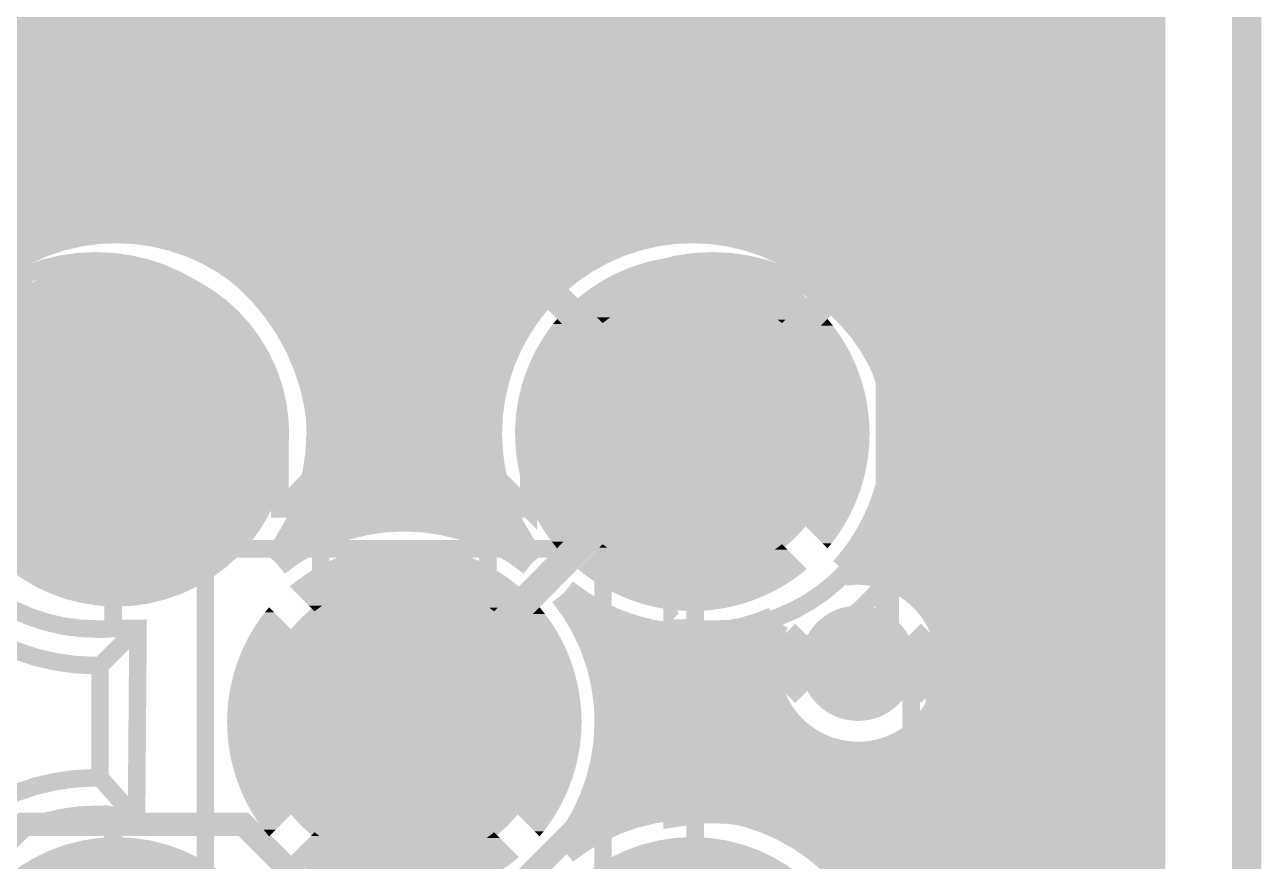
# Model space of a CAD drawing. Extents: x -10 to 131, y -93 to 209.
# Drawn here: x 119.9 to 130.63, y -19.62 to -12.37 of the extents above; entities that cross this region are included whole.
import ezdxf

# ---------------------------------------------------------------- set-up
doc = ezdxf.new("R2010")
doc.units = 0
doc.header["$MEASUREMENT"] = 0
doc.layers.get('0').update_dxf_attribs({"linetype": 'CONTINUOUS'})
for name, color, linetype in [('22-303-0_ASB', 7, 'CONTINUOUS'), ('22-303-0_AST', 7, 'CONTINUOUS'), ('22-303-0_BOT', 2, 'CONTINUOUS'), ('22-303-0_DRD', 6, 'CONTINUOUS'), ('22-303-0_DRL', 1, 'CONTINUOUS'), ('22-303-0_GND', 3, 'CONTINUOUS'), ('22-303-0_IN1', 10, 'CONTINUOUS'), ('22-303-0_SMB', 14, 'CONTINUOUS'), ('22-303-0_SMT', 9, 'CONTINUOUS'), ('22-303-0_SST', 8, 'CONTINUOUS'), ('22-303-0_TOP', 15, 'CONTINUOUS'), ('THRUHOLE_TAP', 2, 'CONTINUOUS')]:
    doc.layers.add(name, color=color, linetype=linetype)

# ---------------------------------------------------------------- blocks, each defined once
blk = doc.blocks.new('ROUND_22')
at = {"const_width": 1.27}
blk.add_lwpolyline([(-0.635, 0, 1), (0.635, 0, 1)], format="xyb", close=True, dxfattribs=at)
blk = doc.blocks.new('ROUND_70')
at = {"const_width": 0.29972}
blk.add_lwpolyline([(-0.14986, 0, 1), (0.14986, 0, 1)], format="xyb", close=True, dxfattribs=at)
blk = doc.blocks.new('ROUND_112')
at = {"const_width": 0.59944}
blk.add_lwpolyline([(-0.29972, 0, 1), (0.29972, 0, 1)], format="xyb", close=True, dxfattribs=at)
blk = doc.blocks.new('ROUND_117')
at = {"const_width": 0.10033}
blk.add_lwpolyline([(-0.050164, 0, 1), (0.050164, 0, 1)], format="xyb", close=True, dxfattribs=at)
blk = doc.blocks.new('CUSTOM_81')
for points in [[(-0.34989, 1.497402), (-0.314586, 1.505452), (0.350904, 1.497402), (0.31351, 1.505452)], [(-0.314586, 1.505452), (-0.295046, 1.509166), (0.31351, 1.505452), (0.296256, 1.509166)], [(-0.295046, 1.509166), (-0.259668, 1.51589), (0.296256, 1.509166), (0.258376, 1.51589)], [(-0.259668, 1.51589), (-0.239712, 1.518936), (0.258376, 1.51589), (0.241214, 1.518936)], [(-0.239712, 1.518936), (-0.204408, 1.524324), (0.241214, 1.518936), (0.202788, 1.524324)], [(-0.204408, 1.524324), (-0.18388, 1.526698), (0.202788, 1.524324), (0.185856, 1.526698)], [(-0.18388, 1.526698), (-0.148876, 1.530746), (0.185856, 1.526698), (0.146684, 1.530746)], [(-0.148876, 1.530746), (-0.127372, 1.532444), (0.146684, 1.530746), (0.13025, 1.532444)], [(-0.127372, 1.532444), (-0.09315, 1.535146), (0.13025, 1.532444), (0.089738, 1.535146)], [(-0.09315, 1.535146), (-0.069162, 1.536164), (0.089738, 1.535146), (0.074474, 1.536164)], [(-0.069162, 1.536164), (-0.0373, 1.537516), (0.074474, 1.536164), (0.029828, 1.537516)], [(-0.0373, 1.537516), (0.018598, 1.537856), (0.029828, 1.537516), (0.018598, 1.537856)], [(-0.666058, 1.386006), (-0.632868, 1.401722), (0.666584, 1.386006), (0.63233, 1.401722)], [(-0.632868, 1.401722), (-0.6152, 1.409316), (0.63233, 1.401722), (0.615776, 1.409316)], [(-0.6152, 1.409316), (-0.58151, 1.423796), (0.615776, 1.409316), (0.580922, 1.423796)], [(-0.58151, 1.423796), (-0.563528, 1.430762), (0.580922, 1.423796), (0.564152, 1.430762)], [(-0.563528, 1.430762), (-0.529384, 1.443988), (0.564152, 1.430762), (0.528736, 1.443988)], [(-0.529384, 1.443988), (-0.511096, 1.450318), (0.528736, 1.443988), (0.511784, 1.450318)], [(-0.511096, 1.450318), (-0.476558, 1.462272), (0.511784, 1.450318), (0.475844, 1.462272)], [(-0.476558, 1.462272), (-0.457966, 1.46796), (0.475844, 1.462272), (0.45874, 1.46796)], [(-0.457966, 1.46796), (-0.423102, 1.478626), (0.45874, 1.46796), (0.422298, 1.478626)], [(-0.423102, 1.478626), (-0.40421, 1.483662), (0.422298, 1.478626), (0.40509, 1.483662)], [(-0.40421, 1.483662), (-0.369088, 1.493024), (0.40509, 1.483662), (0.36817, 1.493024)], [(-0.369088, 1.493024), (-0.34989, 1.497402), (0.36817, 1.493024), (0.350904, 1.497402)], [(-0.859956, 1.274804), (-0.82928, 1.29524), (0.860362, 1.274804), (0.828862, 1.29524)], [(-0.82928, 1.29524), (-0.813036, 1.305228), (0.828862, 1.29524), (0.813466, 1.305228)], [(-0.813036, 1.305228), (-0.78166, 1.32452), (0.813466, 1.305228), (0.781222, 1.32452)], [(-0.78166, 1.32452), (-0.765036, 1.333928), (0.781222, 1.32452), (0.765496, 1.333928)], [(-0.765036, 1.333928), (-0.73301, 1.352052), (0.765496, 1.333928), (0.732542, 1.352052)], [(-0.73301, 1.352052), (-0.716024, 1.360866), (0.732542, 1.352052), (0.716514, 1.360866)], [(-0.716024, 1.360866), (-0.68339, 1.377798), (0.716514, 1.360866), (0.682886, 1.377798)], [(-0.68339, 1.377798), (-0.666058, 1.386006), (0.682886, 1.377798), (0.666584, 1.386006)], [(-0.993992, 1.173598), (-0.983348, 1.182394), (-0.381962, 1.173598), (-0.35466, 1.182394)], [(-0.983348, 1.182394), (-0.967118, 1.195806), (-0.35466, 1.182394), (-0.306408, 1.195806)], [(-0.967118, 1.195806), (-0.965316, 1.197294), (-0.306408, 1.195806), (-0.30007, 1.197294)], [(-0.965316, 1.197294), (-0.952498, 1.20725), (-0.30007, 1.197294), (-0.257652, 1.20725)], [(-0.952498, 1.20725), (-0.940322, 1.216708), (-0.257652, 1.20725), (-0.208472, 1.216708)], [(-0.940322, 1.216708), (-0.930724, 1.224162), (-0.208472, 1.216708), (-0.158948, 1.224162)], [(-0.930724, 1.224162), (-0.92372, 1.229602), (-0.158948, 1.224162), (-0.109164, 1.229602)], [(-0.92372, 1.229602), (-0.921168, 1.231584), (-0.109164, 1.229602), (-0.080174, 1.231584)], [(-0.921168, 1.231584), (-0.919178, 1.233018), (-0.080174, 1.231584), (-0.059198, 1.233018)], [(-0.919178, 1.233018), (-0.91725, 1.234406), (-0.059198, 1.233018), (-0.009136, 1.234406)], [(-0.91725, 1.234406), (-0.905738, 1.242694), (0.917066, 1.234406), (0.906122, 1.242694)], [(-0.905738, 1.242694), (-0.875802, 1.264246), (0.906122, 1.242694), (0.87541, 1.264246)], [(-0.875802, 1.264246), (-0.859956, 1.274804), (0.87541, 1.264246), (0.860362, 1.274804)], [(0.040938, 1.23376), (-0.009136, 1.234406), (0.91792, 1.23376), (0.917066, 1.234406)], [(0.090948, 1.231084), (0.040938, 1.23376), (0.921452, 1.231084), (0.91792, 1.23376)], [(0.140808, 1.226382), (0.090948, 1.231084), (0.92766, 1.226382), (0.921452, 1.231084)], [(0.190436, 1.219662), (0.140808, 1.226382), (0.936534, 1.219662), (0.92766, 1.226382)], [(0.23975, 1.210932), (0.190436, 1.219662), (0.94806, 1.210932), (0.936534, 1.219662)], [(0.248824, 1.208944), (0.23975, 1.210932), (0.950684, 1.208944), (0.94806, 1.210932)], [(0.288672, 1.200212), (0.248824, 1.208944), (0.961384, 1.200212), (0.950684, 1.208944)], [(0.337116, 1.187514), (0.288672, 1.200212), (0.976942, 1.187514), (0.961384, 1.200212)], [(0.382608, 1.173598), (0.337116, 1.187514), (0.993992, 1.173598), (0.976942, 1.187514)], [(-0.98743, 1.167036), (-0.993992, 1.173598), (-0.402328, 1.167036), (-0.381962, 1.173598)], [(-0.97015, 1.149756), (-0.98743, 1.167036), (-0.449334, 1.149756), (-0.402328, 1.167036)], [(-0.950978, 1.130584), (-0.97015, 1.149756), (-0.4956, 1.130584), (-0.449334, 1.149756)], [(-0.929944, 1.10955), (-0.950978, 1.130584), (-0.54105, 1.10955), (-0.4956, 1.130584)], [(-0.907086, 1.086692), (-0.929944, 1.10955), (-0.58561, 1.086692), (-0.54105, 1.10955)], [(-0.882438, 1.062044), (-0.907086, 1.086692), (-0.629206, 1.062044), (-0.58561, 1.086692)], [(0.385006, 1.172864), (0.382608, 1.173598), (0.993258, 1.172864), (0.993992, 1.173598)], [(0.432262, 1.156282), (0.385006, 1.172864), (0.976676, 1.156282), (0.993258, 1.172864)], [(0.478808, 1.137796), (0.432262, 1.156282), (0.95819, 1.137796), (0.976676, 1.156282)], [(0.524564, 1.11744), (0.478808, 1.137796), (0.937834, 1.11744), (0.95819, 1.137796)], [(0.569458, 1.095242), (0.524564, 1.11744), (0.915636, 1.095242), (0.937834, 1.11744)], [(0.613414, 1.071242), (0.569458, 1.095242), (0.891636, 1.071242), (0.915636, 1.095242)], [(-1.208944, 0.950684), (-1.173598, 0.993992), (-1.13029, 0.950684), (-1.173598, 0.993992)], [(-0.856042, 1.035648), (-0.882438, 1.062044), (-0.671766, 1.035648), (-0.629206, 1.062044)], [(-0.827942, 1.007548), (-0.856042, 1.035648), (-0.713222, 1.007548), (-0.671766, 1.035648)], [(-0.798184, 0.97779), (-0.827942, 1.007548), (-0.753502, 0.97779), (-0.713222, 1.007548)], [(-0.778446, 0.958052), (-0.798184, 0.97779), (-0.778446, 0.958052), (-0.753502, 0.97779)], [(0.65636, 1.04548), (0.613414, 1.071242), (0.865874, 1.04548), (0.891636, 1.071242)], [(0.698228, 1.017996), (0.65636, 1.04548), (0.83839, 1.017996), (0.865874, 1.04548)], [(0.738944, 0.988838), (0.698228, 1.017996), (0.809232, 0.988838), (0.83839, 1.017996)], [(0.778446, 0.958052), (0.738944, 0.988838), (0.778446, 0.958052), (0.809232, 0.988838)], [(1.1156, 0.935994), (1.159332, 0.979726), (1.220354, 0.935994), (1.185532, 0.979726)], [(1.159332, 0.979726), (1.173598, 0.993992), (1.185532, 0.979726), (1.173598, 0.993992)], [(-1.305228, 0.813466), (-1.274804, 0.860362), (-0.993072, 0.813466), (-1.039968, 0.860362)], [(-1.274804, 0.860362), (-1.242694, 0.906122), (-1.039968, 0.860362), (-1.085728, 0.906122)], [(-1.242694, 0.906122), (-1.208944, 0.950684), (-1.085728, 0.906122), (-1.13029, 0.950684)], [(1.024488, 0.844882), (1.070632, 0.891026), (1.285116, 0.844882), (1.253562, 0.891026)], [(1.070632, 0.891026), (1.1156, 0.935994), (1.253562, 0.891026), (1.220354, 0.935994)], [(-1.348532, 0.738944), (-1.333928, 0.765496), (-0.988838, 0.738944), (-0.968146, 0.765496)], [(-1.333928, 0.765496), (-1.326182, 0.778446), (-0.968146, 0.765496), (-0.958052, 0.778446)], [(-1.326182, 0.778446), (-1.305228, 0.813466), (-0.958052, 0.778446), (-0.993072, 0.813466)], [(0.958052, 0.778446), (0.977228, 0.797622), (1.326132, 0.778446), (1.31497, 0.797622)], [(0.980934, 0.749308), (0.958052, 0.778446), (1.343088, 0.749308), (1.326132, 0.778446)], [(0.977228, 0.797622), (1.024488, 0.844882), (1.31497, 0.797622), (1.285116, 0.844882)], [(-1.409316, 0.615776), (-1.390698, 0.65636), (-1.069826, 0.615776), (-1.04548, 0.65636)], [(-1.390698, 0.65636), (-1.386006, 0.666584), (-1.04548, 0.65636), (-1.03877, 0.666584)], [(-1.386006, 0.666584), (-1.370074, 0.698228), (-1.03877, 0.666584), (-1.017996, 0.698228)], [(-1.370074, 0.698228), (-1.360866, 0.716514), (-1.017996, 0.698228), (-1.004902, 0.716514)], [(-1.360866, 0.716514), (-1.348532, 0.738944), (-1.004902, 0.716514), (-0.988838, 0.738944)], [(0.98334, 0.746244), (0.980934, 0.749308), (1.344726, 0.746244), (1.343088, 0.749308)], [(1.0128, 0.705744), (0.98334, 0.746244), (1.366366, 0.705744), (1.344726, 0.746244)], [(1.01663, 0.700004), (1.0128, 0.705744), (1.369432, 0.700004), (1.366366, 0.705744)], [(1.040592, 0.664082), (1.01663, 0.700004), (1.386978, 0.664082), (1.369432, 0.700004)], [(1.04932, 0.649774), (1.040592, 0.664082), (1.393966, 0.649774), (1.386978, 0.664082)], [(1.066672, 0.621328), (1.04932, 0.649774), (1.406602, 0.621328), (1.393966, 0.649774)], [(-1.445546, 0.524564), (-1.430762, 0.564152), (-1.11744, 0.524564), (-1.097866, 0.564152)], [(-1.430762, 0.564152), (-1.428558, 0.569458), (-1.097866, 0.564152), (-1.095242, 0.569458)], [(-1.428558, 0.569458), (-1.410298, 0.613414), (-1.095242, 0.569458), (-1.071242, 0.613414)], [(-1.410298, 0.613414), (-1.409316, 0.615776), (-1.071242, 0.613414), (-1.069826, 0.615776)], [(1.079254, 0.598686), (1.066672, 0.621328), (1.416658, 0.598686), (1.406602, 0.621328)], [(1.090998, 0.57755), (1.079254, 0.598686), (1.425142, 0.57755), (1.416658, 0.598686)], [(1.106482, 0.546808), (1.090998, 0.57755), (1.43748, 0.546808), (1.425142, 0.57755)], [(1.113526, 0.532822), (1.106482, 0.546808), (1.442512, 0.532822), (1.43748, 0.546808)], [(-1.483662, 0.40509), (-1.47571, 0.432262), (-1.165818, 0.40509), (-1.156282, 0.432262)], [(-1.47571, 0.432262), (-1.46796, 0.45874), (-1.156282, 0.432262), (-1.145768, 0.45874)], [(-1.46796, 0.45874), (-1.461286, 0.478808), (-1.145768, 0.45874), (-1.137796, 0.478808)], [(-1.461286, 0.478808), (-1.450318, 0.511784), (-1.137796, 0.478808), (-1.123126, 0.511784)], [(-1.450318, 0.511784), (-1.445546, 0.524564), (-1.123126, 0.511784), (-1.11744, 0.524564)], [(1.13105, 0.494208), (1.113526, 0.532822), (1.456402, 0.494208), (1.442512, 0.532822)], [(1.134222, 0.487218), (1.13105, 0.494208), (1.458634, 0.487218), (1.456402, 0.494208)], [(1.152992, 0.440954), (1.134222, 0.487218), (1.4734, 0.440954), (1.458634, 0.487218)], [(1.15305, 0.44081), (1.152992, 0.440954), (1.473442, 0.44081), (1.4734, 0.440954)], [(1.169982, 0.393678), (1.15305, 0.44081), (1.486618, 0.393678), (1.473442, 0.44081)], [(-1.509166, 0.296256), (-1.500372, 0.337116), (-1.198226, 0.296256), (-1.187514, 0.337116)], [(-1.500372, 0.337116), (-1.497402, 0.350904), (-1.187514, 0.337116), (-1.183298, 0.350904)], [(-1.497402, 0.350904), (-1.488756, 0.385006), (-1.183298, 0.350904), (-1.172864, 0.385006)], [(-1.488756, 0.385006), (-1.483662, 0.40509), (-1.172864, 0.385006), (-1.165818, 0.40509)], [(1.172042, 0.387118), (1.169982, 0.393678), (1.488452, 0.387118), (1.486618, 0.393678)], [(1.184986, 0.345898), (1.172042, 0.387118), (1.498376, 0.345898), (1.488452, 0.387118)], [(1.188532, 0.33277), (1.184986, 0.345898), (1.501536, 0.33277), (1.498376, 0.345898)], [(1.198042, 0.297548), (1.188532, 0.33277), (1.508674, 0.297548), (1.501536, 0.33277)], [(-1.526056, 0.190436), (-1.519142, 0.23975), (-1.219662, 0.190436), (-1.210932, 0.23975)], [(-1.519142, 0.23975), (-1.518936, 0.241214), (-1.210932, 0.23975), (-1.210612, 0.241214)], [(-1.518936, 0.241214), (-1.510514, 0.288672), (-1.210612, 0.241214), (-1.200212, 0.288672)], [(-1.510514, 0.288672), (-1.509166, 0.296256), (-1.200212, 0.288672), (-1.198226, 0.296256)], [(1.202484, 0.277982), (1.198042, 0.297548), (1.512638, 0.277982), (1.508674, 0.297548)], [(1.209126, 0.248708), (1.202484, 0.277982), (1.517472, 0.248708), (1.512638, 0.277982)], [(1.213904, 0.222828), (1.209126, 0.248708), (1.521742, 0.222828), (1.517472, 0.248708)], [(1.218218, 0.19946), (1.213904, 0.222828), (1.524732, 0.19946), (1.521742, 0.222828)], [(-1.535066, 0.090948), (-1.532444, 0.13025), (-1.231084, 0.090948), (-1.227378, 0.13025)], [(-1.532444, 0.13025), (-1.531354, 0.140808), (-1.227378, 0.13025), (-1.226382, 0.140808)], [(-1.531354, 0.140808), (-1.526698, 0.185856), (-1.226382, 0.140808), (-1.220284, 0.185856)], [(-1.526698, 0.185856), (-1.526056, 0.190436), (-1.220284, 0.185856), (-1.219662, 0.190436)], [(1.222806, 0.167378), (1.218218, 0.19946), (1.528834, 0.167378), (1.524732, 0.19946)], [(1.225306, 0.149882), (1.222806, 0.167378), (1.53043, 0.149882), (1.528834, 0.167378)], [(1.229194, 0.111708), (1.225306, 0.149882), (1.533906, 0.111708), (1.53043, 0.149882)], [(1.230378, 0.100058), (1.229194, 0.111708), (1.534544, 0.100058), (1.533906, 0.111708)], [(-1.53797, 0), (-1.537856, 0.018598), (-1.23444, 0), (-1.234132, 0.018598)], [(-1.537058, -0.05007), (-1.53797, 0), (-1.233424, -0.05007), (-1.23444, 0)], [(-1.537856, 0.018598), (-1.53718, 0.040938), (-1.234132, 0.018598), (-1.23376, 0.040938)], [(-1.53718, 0.040938), (-1.536164, 0.074474), (-1.23376, 0.040938), (-1.231966, 0.074474)], [(-1.536164, 0.074474), (-1.535066, 0.090948), (-1.231966, 0.074474), (-1.231084, 0.090948)], [(1.23307, 0.05589), (1.230378, 0.100058), (1.536954, 0.05589), (1.534544, 0.100058)], [(1.233424, 0.05007), (1.23307, 0.05589), (1.53706, 0.05007), (1.536954, 0.05589)], [(1.23444, 0), (1.233424, 0.05007), (1.53797, 0), (1.53706, 0.05007)], [(1.23413, -0.018598), (1.23444, 0), (1.537856, -0.018598), (1.53797, 0)], [(-1.536954, -0.05589), (-1.537058, -0.05007), (-1.233068, -0.05589), (-1.233424, -0.05007)], [(-1.534542, -0.100058), (-1.536954, -0.05589), (-1.230378, -0.100058), (-1.233068, -0.05589)], [(-1.533906, -0.111708), (-1.534542, -0.100058), (-1.229192, -0.111708), (-1.230378, -0.100058)], [(1.227376, -0.13025), (1.231084, -0.090948), (1.532444, -0.13025), (1.535064, -0.090948)], [(1.231084, -0.090948), (1.231964, -0.074474), (1.535064, -0.090948), (1.536164, -0.074474)], [(1.231964, -0.074474), (1.23376, -0.040938), (1.536164, -0.074474), (1.537178, -0.040938)], [(1.23376, -0.040938), (1.23413, -0.018598), (1.537178, -0.040938), (1.537856, -0.018598)], [(-1.530428, -0.149882), (-1.533906, -0.111708), (-1.225306, -0.149882), (-1.229192, -0.111708)], [(-1.528834, -0.167378), (-1.530428, -0.149882), (-1.222804, -0.167378), (-1.225306, -0.149882)], [(-1.52473, -0.19946), (-1.528834, -0.167378), (-1.218218, -0.19946), (-1.222804, -0.167378)], [(-1.521742, -0.222828), (-1.52473, -0.19946), (-1.213902, -0.222828), (-1.218218, -0.19946)], [(1.210932, -0.23975), (1.219662, -0.190436), (1.51914, -0.23975), (1.526054, -0.190436)], [(1.219662, -0.190436), (1.220282, -0.185856), (1.526054, -0.190436), (1.526698, -0.185856)], [(1.220282, -0.185856), (1.226382, -0.140808), (1.526698, -0.185856), (1.531352, -0.140808)], [(1.226382, -0.140808), (1.227376, -0.13025), (1.531352, -0.140808), (1.532444, -0.13025)], [(-1.51747, -0.248708), (-1.521742, -0.222828), (-1.209126, -0.248708), (-1.213902, -0.222828)], [(-1.512638, -0.277982), (-1.51747, -0.248708), (-1.202482, -0.277982), (-1.209126, -0.248708)], [(-1.508672, -0.297548), (-1.512638, -0.277982), (-1.198042, -0.297548), (-1.202482, -0.277982)], [(-1.501536, -0.33277), (-1.508672, -0.297548), (-1.18853, -0.33277), (-1.198042, -0.297548)], [(1.187514, -0.337116), (1.198224, -0.296256), (1.50037, -0.337116), (1.509166, -0.296256)], [(1.198224, -0.296256), (1.200212, -0.288672), (1.509166, -0.296256), (1.510512, -0.288672)], [(1.200212, -0.288672), (1.21061, -0.241214), (1.510512, -0.288672), (1.518936, -0.241214)], [(1.21061, -0.241214), (1.210932, -0.23975), (1.518936, -0.241214), (1.51914, -0.23975)], [(-1.498374, -0.345898), (-1.501536, -0.33277), (-1.184986, -0.345898), (-1.18853, -0.33277)], [(-1.488452, -0.387118), (-1.498374, -0.345898), (-1.17204, -0.387118), (-1.184986, -0.345898)], [(-1.486616, -0.393678), (-1.488452, -0.387118), (-1.169982, -0.393678), (-1.17204, -0.387118)], [(-1.47344, -0.44081), (-1.486616, -0.393678), (-1.15305, -0.44081), (-1.169982, -0.393678)], [(1.156282, -0.432262), (1.165816, -0.40509), (1.475708, -0.432262), (1.483662, -0.40509)], [(1.165816, -0.40509), (1.172864, -0.385006), (1.483662, -0.40509), (1.488754, -0.385006)], [(1.172864, -0.385006), (1.183296, -0.350904), (1.488754, -0.385006), (1.497402, -0.350904)], [(1.183296, -0.350904), (1.187514, -0.337116), (1.497402, -0.350904), (1.50037, -0.337116)], [(-1.4734, -0.440954), (-1.47344, -0.44081), (-1.15299, -0.440954), (-1.15305, -0.44081)], [(-1.458632, -0.487218), (-1.4734, -0.440954), (-1.134222, -0.487218), (-1.15299, -0.440954)], [(-1.456402, -0.494208), (-1.458632, -0.487218), (-1.131048, -0.494208), (-1.134222, -0.487218)], [(-1.44251, -0.532822), (-1.456402, -0.494208), (-1.113526, -0.532822), (-1.131048, -0.494208)], [(-1.43748, -0.546808), (-1.44251, -0.532822), (-1.10648, -0.546808), (-1.113526, -0.532822)], [(1.097864, -0.564152), (1.11744, -0.524564), (1.430762, -0.564152), (1.445544, -0.524564)], [(1.11744, -0.524564), (1.123124, -0.511784), (1.445544, -0.524564), (1.450318, -0.511784)], [(1.123124, -0.511784), (1.137796, -0.478808), (1.450318, -0.511784), (1.461284, -0.478808)], [(1.137796, -0.478808), (1.145766, -0.45874), (1.461284, -0.478808), (1.46796, -0.45874)], [(1.145766, -0.45874), (1.156282, -0.432262), (1.46796, -0.45874), (1.475708, -0.432262)], [(-1.42514, -0.57755), (-1.43748, -0.546808), (-1.090998, -0.57755), (-1.10648, -0.546808)], [(-1.416658, -0.598686), (-1.42514, -0.57755), (-1.079252, -0.598686), (-1.090998, -0.57755)], [(-1.4066, -0.621328), (-1.416658, -0.598686), (-1.066672, -0.621328), (-1.079252, -0.598686)], [(-1.393966, -0.649774), (-1.4066, -0.621328), (-1.049318, -0.649774), (-1.066672, -0.621328)], [(1.04548, -0.65636), (1.069824, -0.615776), (1.390696, -0.65636), (1.409316, -0.615776)], [(1.069824, -0.615776), (1.071242, -0.613414), (1.409316, -0.615776), (1.410296, -0.613414)], [(1.071242, -0.613414), (1.095242, -0.569458), (1.410296, -0.613414), (1.428556, -0.569458)], [(1.095242, -0.569458), (1.097864, -0.564152), (1.428556, -0.569458), (1.430762, -0.564152)], [(-1.386976, -0.664082), (-1.393966, -0.649774), (-1.040592, -0.664082), (-1.049318, -0.649774)], [(-1.369432, -0.700004), (-1.386976, -0.664082), (-1.016628, -0.700004), (-1.040592, -0.664082)], [(-1.366364, -0.705744), (-1.369432, -0.700004), (-1.0128, -0.705744), (-1.016628, -0.700004)], [(-1.344724, -0.746244), (-1.366364, -0.705744), (-0.98334, -0.746244), (-1.0128, -0.705744)], [(-1.343088, -0.749308), (-1.344724, -0.746244), (-0.980932, -0.749308), (-0.98334, -0.746244)], [(-1.32613, -0.778446), (-1.343088, -0.749308), (-0.958052, -0.778446), (-0.980932, -0.749308)], [(0.968144, -0.765496), (0.988838, -0.738944), (1.333928, -0.765496), (1.34853, -0.738944)], [(0.988838, -0.738944), (1.0049, -0.716514), (1.34853, -0.738944), (1.360866, -0.716514)], [(1.0049, -0.716514), (1.017996, -0.698228), (1.360866, -0.716514), (1.370072, -0.698228)], [(1.017996, -0.698228), (1.038768, -0.666584), (1.370072, -0.698228), (1.386006, -0.666584)], [(1.038768, -0.666584), (1.04548, -0.65636), (1.386006, -0.666584), (1.390696, -0.65636)], [(-1.31497, -0.797622), (-1.32613, -0.778446), (-0.977228, -0.797622), (-0.958052, -0.778446)], [(-1.285116, -0.844882), (-1.31497, -0.797622), (-1.024488, -0.844882), (-0.977228, -0.797622)], [(-1.253562, -0.891026), (-1.285116, -0.844882), (-1.070632, -0.891026), (-1.024488, -0.844882)], [(0.958052, -0.778446), (0.968144, -0.765496), (1.32618, -0.778446), (1.333928, -0.765496)], [(0.993072, -0.813466), (0.958052, -0.778446), (1.305228, -0.813466), (1.32618, -0.778446)], [(1.039968, -0.860362), (0.993072, -0.813466), (1.274804, -0.860362), (1.305228, -0.813466)], [(-1.220354, -0.935994), (-1.253562, -0.891026), (-1.1156, -0.935994), (-1.070632, -0.891026)], [(-1.185532, -0.979726), (-1.220354, -0.935994), (-1.159332, -0.979726), (-1.1156, -0.935994)], [(-0.809232, -0.988838), (-0.778446, -0.958052), (-0.738944, -0.988838), (-0.778446, -0.958052)], [(0.753502, -0.97779), (0.778446, -0.958052), (0.798184, -0.97779), (0.778446, -0.958052)], [(1.085728, -0.906122), (1.039968, -0.860362), (1.242694, -0.906122), (1.274804, -0.860362)], [(1.13029, -0.950684), (1.085728, -0.906122), (1.208944, -0.950684), (1.242694, -0.906122)], [(1.173598, -0.993992), (1.13029, -0.950684), (1.173598, -0.993992), (1.208944, -0.950684)], [(-1.173598, -0.993992), (-1.185532, -0.979726), (-1.173598, -0.993992), (-1.159332, -0.979726)], [(-0.915636, -1.095242), (-0.891636, -1.071242), (-0.569458, -1.095242), (-0.613414, -1.071242)], [(-0.891636, -1.071242), (-0.865874, -1.04548), (-0.613414, -1.071242), (-0.65636, -1.04548)], [(-0.865874, -1.04548), (-0.83839, -1.017996), (-0.65636, -1.04548), (-0.698228, -1.017996)], [(-0.83839, -1.017996), (-0.809232, -0.988838), (-0.698228, -1.017996), (-0.738944, -0.988838)], [(0.58561, -1.086692), (0.629206, -1.062044), (0.907086, -1.086692), (0.882438, -1.062044)], [(0.629206, -1.062044), (0.671766, -1.035648), (0.882438, -1.062044), (0.856042, -1.035648)], [(0.671766, -1.035648), (0.713222, -1.007548), (0.856042, -1.035648), (0.827942, -1.007548)], [(0.713222, -1.007548), (0.753502, -0.97779), (0.827942, -1.007548), (0.798184, -0.97779)], [(-0.993992, -1.173598), (-0.993258, -1.172864), (-0.382606, -1.173598), (-0.385006, -1.172864)], [(-0.97694, -1.187514), (-0.993992, -1.173598), (-0.337116, -1.187514), (-0.382606, -1.173598)], [(-0.993258, -1.172864), (-0.976676, -1.156282), (-0.385006, -1.172864), (-0.432262, -1.156282)], [(-0.976676, -1.156282), (-0.95819, -1.137796), (-0.432262, -1.156282), (-0.478808, -1.137796)], [(-0.95819, -1.137796), (-0.937834, -1.11744), (-0.478808, -1.137796), (-0.524564, -1.11744)], [(-0.937834, -1.11744), (-0.915636, -1.095242), (-0.524564, -1.11744), (-0.569458, -1.095242)], [(0.35466, -1.182394), (0.38196, -1.173598), (0.983346, -1.182394), (0.993992, -1.173598)], [(0.38196, -1.173598), (0.402328, -1.167036), (0.993992, -1.173598), (0.98743, -1.167036)], [(0.402328, -1.167036), (0.449334, -1.149756), (0.98743, -1.167036), (0.97015, -1.149756)], [(0.449334, -1.149756), (0.4956, -1.130584), (0.97015, -1.149756), (0.950978, -1.130584)], [(0.4956, -1.130584), (0.54105, -1.10955), (0.950978, -1.130584), (0.929944, -1.10955)], [(0.54105, -1.10955), (0.58561, -1.086692), (0.929944, -1.10955), (0.907086, -1.086692)], [(-0.961382, -1.200212), (-0.97694, -1.187514), (-0.288672, -1.200212), (-0.337116, -1.187514)], [(-0.950684, -1.208944), (-0.961382, -1.200212), (-0.248822, -1.208944), (-0.288672, -1.200212)], [(-0.948058, -1.210932), (-0.950684, -1.208944), (-0.23975, -1.210932), (-0.248822, -1.208944)], [(-0.936532, -1.219662), (-0.948058, -1.210932), (-0.190436, -1.219662), (-0.23975, -1.210932)], [(-0.927658, -1.226382), (-0.936532, -1.219662), (-0.140808, -1.226382), (-0.190436, -1.219662)], [(-0.92145, -1.231084), (-0.927658, -1.226382), (-0.090948, -1.231084), (-0.140808, -1.226382)], [(-0.917918, -1.23376), (-0.92145, -1.231084), (-0.040938, -1.23376), (-0.090948, -1.231084)], [(-0.917064, -1.234406), (-0.917918, -1.23376), (0.009136, -1.234406), (-0.040938, -1.23376)], [(-0.906122, -1.242694), (-0.917064, -1.234406), (0.905736, -1.242694), (0.917248, -1.234406)], [(-0.875408, -1.264246), (-0.906122, -1.242694), (0.875802, -1.264246), (0.905736, -1.242694)], [(-0.860362, -1.274804), (-0.875408, -1.264246), (0.859954, -1.274804), (0.875802, -1.264246)], [(-0.82886, -1.29524), (-0.860362, -1.274804), (0.82928, -1.29524), (0.859954, -1.274804)], [(0.009136, -1.234406), (0.059198, -1.233018), (0.917248, -1.234406), (0.919176, -1.233018)], [(0.059198, -1.233018), (0.080172, -1.231584), (0.919176, -1.233018), (0.921168, -1.231584)], [(0.080172, -1.231584), (0.109164, -1.229602), (0.921168, -1.231584), (0.923718, -1.229602)], [(0.109164, -1.229602), (0.158948, -1.224162), (0.923718, -1.229602), (0.930722, -1.224162)], [(0.158948, -1.224162), (0.208472, -1.216708), (0.930722, -1.224162), (0.94032, -1.216708)], [(0.208472, -1.216708), (0.257652, -1.20725), (0.94032, -1.216708), (0.952496, -1.20725)], [(0.257652, -1.20725), (0.300068, -1.197294), (0.952496, -1.20725), (0.965316, -1.197294)], [(0.300068, -1.197294), (0.306408, -1.195806), (0.965316, -1.197294), (0.967116, -1.195806)], [(0.306408, -1.195806), (0.35466, -1.182394), (0.967116, -1.195806), (0.983346, -1.182394)], [(-0.813466, -1.305228), (-0.82886, -1.29524), (0.813034, -1.305228), (0.82928, -1.29524)], [(-0.78122, -1.32452), (-0.813466, -1.305228), (0.78166, -1.32452), (0.813034, -1.305228)], [(-0.765496, -1.333928), (-0.78122, -1.32452), (0.765034, -1.333928), (0.78166, -1.32452)], [(-0.73254, -1.352052), (-0.765496, -1.333928), (0.73301, -1.352052), (0.765034, -1.333928)], [(-0.716514, -1.360866), (-0.73254, -1.352052), (0.716022, -1.360866), (0.73301, -1.352052)], [(-0.682884, -1.377798), (-0.716514, -1.360866), (0.68339, -1.377798), (0.716022, -1.360866)], [(-0.666584, -1.386006), (-0.682884, -1.377798), (0.666056, -1.386006), (0.68339, -1.377798)], [(-0.632328, -1.401722), (-0.666584, -1.386006), (0.632868, -1.401722), (0.666056, -1.386006)], [(-0.615776, -1.409316), (-0.632328, -1.401722), (0.615198, -1.409316), (0.632868, -1.401722)], [(-0.58092, -1.423796), (-0.615776, -1.409316), (0.58151, -1.423796), (0.615198, -1.409316)], [(-0.564152, -1.430762), (-0.58092, -1.423796), (0.563526, -1.430762), (0.58151, -1.423796)], [(-0.528734, -1.443988), (-0.564152, -1.430762), (0.529384, -1.443988), (0.563526, -1.430762)], [(-0.511784, -1.450318), (-0.528734, -1.443988), (0.511094, -1.450318), (0.529384, -1.443988)], [(-0.475842, -1.462272), (-0.511784, -1.450318), (0.476558, -1.462272), (0.511094, -1.450318)], [(-0.45874, -1.46796), (-0.475842, -1.462272), (0.457964, -1.46796), (0.476558, -1.462272)], [(-0.422296, -1.478626), (-0.45874, -1.46796), (0.423102, -1.478626), (0.457964, -1.46796)], [(-0.40509, -1.483662), (-0.422296, -1.478626), (0.404208, -1.483662), (0.423102, -1.478626)], [(-0.368168, -1.493024), (-0.40509, -1.483662), (0.369088, -1.493024), (0.404208, -1.483662)], [(-0.350904, -1.497402), (-0.368168, -1.493024), (0.349888, -1.497402), (0.369088, -1.493024)], [(-0.313508, -1.505452), (-0.350904, -1.497402), (0.314586, -1.505452), (0.349888, -1.497402)], [(-0.296256, -1.509166), (-0.313508, -1.505452), (0.295044, -1.509166), (0.314586, -1.505452)], [(-0.258374, -1.51589), (-0.296256, -1.509166), (0.259668, -1.51589), (0.295044, -1.509166)], [(-0.241214, -1.518936), (-0.258374, -1.51589), (0.23971, -1.518936), (0.259668, -1.51589)], [(-0.202786, -1.524324), (-0.241214, -1.518936), (0.204408, -1.524324), (0.23971, -1.518936)], [(-0.185856, -1.526698), (-0.202786, -1.524324), (0.183878, -1.526698), (0.204408, -1.524324)], [(-0.146682, -1.530746), (-0.185856, -1.526698), (0.148876, -1.530746), (0.183878, -1.526698)], [(-0.13025, -1.532444), (-0.146682, -1.530746), (0.12737, -1.532444), (0.148876, -1.530746)], [(-0.089736, -1.535146), (-0.13025, -1.532444), (0.09315, -1.535146), (0.12737, -1.532444)], [(-0.074474, -1.536164), (-0.089736, -1.535146), (0.06916, -1.536164), (0.09315, -1.535146)], [(-0.029826, -1.537516), (-0.074474, -1.536164), (0.0373, -1.537516), (0.06916, -1.536164)], [(-0.018598, -1.537856), (-0.029826, -1.537516), (-0.018598, -1.537856), (0.0373, -1.537516)]]:
    blk.add_solid(points)
blk = doc.blocks.new('ROUND_82')
at = {"const_width": 1.49987}
blk.add_lwpolyline([(-0.749934, 0, 1), (0.749934, 0, 1)], format="xyb", close=True, dxfattribs=at)
blk = doc.blocks.new('ROUND_100')
at = {"const_width": 0.50038}
blk.add_lwpolyline([(-0.25019, 0, 1), (0.25019, 0, 1)], format="xyb", close=True, dxfattribs=at)
blk = doc.blocks.new('ROUND_108')
at = {"const_width": 0.10033}
blk.add_lwpolyline([(-0.050164, 0, 1), (0.050164, 0, 1)], format="xyb", close=True, dxfattribs=at)

msp = doc.modelspace()

# ---------------------------------------------------------------- linework, layer by layer
at = {"layer": '22-303-0_ASB', "const_width": 0.254}
msp.add_lwpolyline([(111.00054, 208.99374), (111.00054, 198.99376), (116.0018, 198.99376), (116.0018, 208.99374), (130.50012, 208.99374), (130.50012, -31.00578), (-9.4996, -31.00578), (-9.4996, 208.99374), (111.00054, 208.99374)], dxfattribs=at)
at = {"layer": '22-303-0_AST'}
for points, const_width in [([(111.00054, 208.99374), (111.00054, 198.99376), (116.0018, 198.99376), (116.0018, 208.99374), (130.50012, 208.99374), (130.50012, -31.00578), (-9.4996, -31.00578), (-9.4996, 208.99374), (111.00054, 208.99374)], 0.254), ([(117.19052, -18.01368), (118.79072, -18.01368), (118.79072, -18.81378), (117.19052, -18.81378), (117.19052, -23.9141), (129.18948, -23.9141), (129.18948, -18.81378), (127.58928, -18.81378), (127.58928, -18.01368), (129.18948, -18.01368), (129.18948, -12.9159), (117.19052, -12.9159), (117.19052, -18.01368)], 0.1524), ([(125.857, -14.097), (125.77318, -14.09507)], 0.1524), ([(121.06402, -15.77594), (121.36882, -16.58874)], 0.1524), ([(125.31598, -15.77594), (125.01118, -16.58874)], 0.1524), ([(123.94946, -15.91818), (123.95139, -16.00203)], 0.1524), ([(120.61952, -16.87068), (120.31472, -16.05534)], 0.1524), ([(122.1105, -16.0147), (122.1105, -16.56842), (124.2695, -16.56842)], 0.1524), ([(122.428, -16.0147), (122.428, -16.25092)], 0.1524), ([(123.952, -16.0147), (123.952, -16.25092), (124.2695, -16.56842), (124.2695, -16.0147)], 0.1524), ([(125.76048, -16.87068), (126.06528, -16.05534)], 0.1524), ([(123.952, -16.25092), (122.428, -16.25092), (122.1105, -16.56842)], 0.1524), ([(121.66346, -19.9136), (123.9139, -19.9136), (123.9139, -16.91386), (124.71654, -16.91386)], 0.1524), ([(121.66346, -16.91386), (122.46356, -16.91386), (123.9139, -16.91386)], 0.1524), ([(122.46356, -16.91386), (122.46356, -17.11452), (122.46356, -19.71548), (122.46356, -19.9136)], 0.1524), ([(120.6627, -17.60474), (120.6627, -17.11452)], 0.1524), ([(121.4628, -19.71548), (121.4628, -17.11452)], 0.1524), ([(124.91466, -17.11452), (124.91466, -19.71548)], 0.1524), ([(125.71476, -17.60474), (125.5522, -17.6022), (125.5268, -17.6276), (125.5141, -17.5768), (125.5141, -19.25574), (125.71476, -19.22526)], 0.1524), ([(125.71476, -17.60474), (125.71476, -17.11452)], 0.1524), ([(120.5484, -18.90014), (120.5484, -17.92986), (120.8278, -17.65046)], 0.1524), ([(120.8659, -19.25574), (120.8786, -17.60474), (120.6627, -17.60474)], 0.1524), ([(125.5141, -19.25574), (125.8316, -18.90014), (125.8316, -17.92986), (125.5141, -17.57172)], 0.1524), ([(125.8316, -17.92986), (125.86462, -17.93014)], 0.1524), ([(128.49098, -18.01368), (128.49098, -18.11528)], 0.1524), ([(127.78994, -18.11528), (128.59004, -18.11528), (128.59004, -18.71472), (127.78994, -18.71472), (127.78994, -18.11528)], 0.1524), ([(128.49098, -18.71472), (128.49098, -18.81378)], 0.1524), ([(120.5484, -18.90014), (120.51288, -18.90113)], 0.1524), ([(120.5484, -18.90014), (120.8659, -19.25574), (120.6627, -19.22526), (120.6627, -19.71548)], 0.1524), ([(125.93574, -18.923), (125.85707, -18.92468)], 0.1524), ([(120.71858, -19.23034), (120.66281, -19.22409)], 0.1524), ([(125.71476, -19.22526), (125.66153, -19.23118)], 0.1524), ([(125.71476, -19.71548), (125.71476, -19.22526)], 0.1524)]:
    msp.add_lwpolyline(points, dxfattribs=dict(at, const_width=const_width))
at = {"layer": '22-303-0_AST', "const_width": 0.1524}
for points in [[(120.51284, -14.09954, 0.4142136), (118.59768, -16.0147)], [(122.428, -16.0147, 0.4142136), (120.51284, -14.09954)], [(125.77318, -14.09446, 0.4142136), (123.94946, -15.91818)], [(127.77978, -16.0147, 0.4142136), (125.86462, -14.09954)], [(120.51284, -14.41704, 0.4142136), (118.91518, -16.0147)], [(122.1105, -16.0147, 0.4142136), (120.51284, -14.41704)], [(125.86462, -14.41704, 0.4142136), (124.26696, -16.0147)], [(127.46228, -16.0147, 0.4142136), (125.86462, -14.41704)], [(120.69064, -15.51432, 0.0891874), (120.55084, -15.53945)], [(121.06402, -15.77594, 0.3128383), (120.69064, -15.51686)], [(125.68936, -15.51432, 0.3128427), (125.31598, -15.77594)], [(125.82906, -15.53972, 0.0891867), (125.68936, -15.5146)], [(120.55094, -15.53972, 0.3134471), (120.28932, -15.91564)], [(126.09068, -15.91564, 0.3134484), (125.82906, -15.53972)], [(120.28932, -15.91564, 0.0891862), (120.31445, -16.05544)], [(126.06528, -16.05534, 0.0891867), (126.0904, -15.91564)], [(118.60022, -16.0147, 0.4142136), (120.51284, -17.92732)], [(118.91772, -16.0147, 0.4142136), (120.51284, -17.60982)], [(125.86462, -17.61236, 0.4142136), (127.46228, -16.0147)], [(125.86462, -17.92986, 0.4142136), (127.77978, -16.0147)], [(121.4628, -17.11452, 0.0897842), (121.3677, -16.58916)], [(125.01118, -16.58874, 0.0897841), (124.916, -17.11452)], [(120.6627, -17.11452, 0.0892915), (120.61885, -16.87093)], [(121.66346, -16.91386, 0.4142136), (121.4628, -17.11452)], [(125.76048, -16.87068, 0.0892911), (125.71659, -17.11452)], [(120.51284, -17.61236, 0.023497), (120.66275, -17.60531)], [(125.71476, -17.60474, 0.0234972), (125.86462, -17.61179)], [(120.51284, -18.90014, 0.4142136), (118.59768, -20.8153)], [(127.77978, -20.76704, 0.4142136), (125.93574, -18.923)], [(120.51284, -19.21764, 0.4142136), (118.91518, -20.8153)], [(120.6627, -19.22526, 0.0234972), (120.51284, -19.21821)], [(125.66142, -19.23034, 0.0233974), (125.51422, -19.25626)], [(125.86462, -19.21764, 0.0234972), (125.71471, -19.22469)], [(127.46228, -20.8153, 0.4142136), (125.86462, -19.21764)]]:
    msp.add_lwpolyline(points, format="xyb", dxfattribs=at)
at = {"layer": '22-303-0_BOT', "const_width": 0.254}
for points in [[(129.667, 32.4104), (129.667, -28.5496)], [(129.4384, 32.1818), (129.4384, -25.6413)], [(129.2098, 31.9532), (129.2098, -25.13076)], [(128.9812, 31.7246), (128.9812, -24.86406)], [(126.0094, 20.39366), (126.0094, -14.16558)], [(125.7808, 19.9898), (125.7808, -14.13764)], [(126.238, 18.67662), (126.238, -14.224)], [(126.4666, 18.4785), (126.4666, -14.31544)], [(126.6952, 18.3896), (126.6952, -14.44752)], [(128.7526, 17.88414), (128.7526, -24.68372)], [(128.524, 17.70126), (128.524, -24.5618)], [(125.5522, 17.65046), (125.5522, -14.14272)], [(125.3236, 17.3863), (125.3236, -14.17574)], [(125.095, 17.26692), (125.095, -14.23924)], [(123.2662, 7.7216), (123.2662, -16.637)], [(123.0376, 7.493), (123.0376, -16.64208)], [(122.809, 7.2644), (122.809, -16.67764)], [(122.5804, 7.0358), (122.5804, -16.74368)], [(122.3518, 6.8072), (122.3518, -15.28318)], [(119.8372, 5.8674), (119.8372, -14.35354)], [(120.0658, 5.8674), (120.0658, -14.2494)], [(120.2944, 5.8674), (120.2944, -14.18082)], [(120.523, 5.8674), (120.523, -14.14526)], [(122.1232, 3.17246), (122.1232, -14.86154)], [(120.7516, 3.09118), (120.7516, -14.13764)], [(121.8946, 2.9083), (121.8946, -14.60754)], [(120.9802, 2.87274), (120.9802, -14.1605)], [(121.2088, 2.77368), (121.2088, -14.21384)], [(121.666, 2.78892), (121.666, -14.4272)], [(121.4374, 2.74828), (121.4374, -14.3002)], [(128.2954, -6.27634), (128.2954, -24.48052)], [(126.9238, -6.65226), (126.9238, -14.63294)], [(128.0668, -6.67766), (128.0668, -24.43734)], [(127.1524, -6.8199), (127.1524, -14.90218)], [(127.8382, -6.8326), (127.8382, -17.52346)], [(127.381, -6.89356), (127.381, -15.36446)], [(127.6096, -6.8961), (127.6096, -17.2593)], [(123.4948, -7.36854), (123.4948, -16.6624)], [(124.8664, -7.44982), (124.8664, -14.3383)], [(123.7234, -7.6327), (123.7234, -16.71828)], [(124.6378, -7.66826), (124.6378, -14.48054)], [(123.952, -7.75208), (123.952, -15.53972)], [(124.1806, -7.79272), (124.1806, -14.97584)], [(124.4092, -7.76732), (124.4092, -14.6812)], [(129.667, -12.2936), (116.1669, -12.2936)], [(129.667, -12.5222), (115.99926, -12.5222)], [(129.667, -12.7508), (110.66018, -12.7508)], [(129.667, -12.9794), (110.57382, -12.9794)], [(129.667, -13.208), (110.38078, -13.208)], [(129.667, -13.4366), (90.5637, -13.4366)], [(129.667, -13.6652), (90.45448, -13.6652)], [(129.667, -13.8938), (90.21572, -13.8938)], [(129.667, -14.1224), (64.7446, -14.1224)], [(119.84228, -14.351), (64.7446, -14.351)], [(124.84354, -14.351), (121.53646, -14.351)], [(129.667, -14.351), (126.53518, -14.351)], [(124.51588, -14.5796), (121.86412, -14.5796)], [(129.667, -14.5796), (126.86284, -14.5796)], [(124.43206, -14.65834), (125.68936, -15.91564)], [(126.94666, -14.65834), (125.68936, -15.91564)], [(124.29744, -14.8082), (122.08002, -14.8082)], [(129.667, -14.8082), (127.08128, -14.8082)], [(124.1425, -15.0368), (122.23496, -15.0368)], [(129.667, -15.0368), (127.23622, -15.0368)], [(124.03582, -15.2654), (122.34418, -15.2654)], [(129.667, -15.2654), (127.34544, -15.2654)], [(123.96216, -15.494), (122.41784, -15.494)], [(129.667, -15.494), (127.41656, -15.494)], [(123.92152, -15.7226), (122.45594, -15.7226)], [(129.667, -15.7226), (127.4572, -15.7226)], [(123.91136, -15.9512), (122.4661, -15.9512)], [(124.43206, -17.1704), (125.68936, -15.91564)], [(129.667, -15.9512), (127.46736, -15.9512)], [(123.93168, -16.1798), (122.44832, -16.1798)], [(129.667, -16.1798), (127.44704, -16.1798)], [(123.952, -16.28902), (123.952, -16.80718)], [(123.98248, -16.4084), (122.39752, -16.4084)], [(129.667, -16.4084), (127.39878, -16.4084)], [(122.3518, -16.54556), (122.3518, -16.84782)], [(127.381, -16.46428), (127.381, -17.13992)], [(124.0663, -16.637), (122.3137, -16.637)], [(129.667, -16.637), (127.31496, -16.637)], [(122.31624, -16.8656), (122.19178, -16.8656)], [(124.18822, -16.8656), (124.06122, -16.8656)], [(124.1806, -16.8529), (124.1806, -16.93926)], [(129.667, -16.8656), (127.19304, -16.8656)], [(122.1232, -16.9672), (122.1232, -16.9926)], [(127.1524, -16.92656), (127.1524, -17.09928)], [(124.4473, -17.1577), (123.19, -18.415)], [(129.667, -17.0942), (127.02032, -17.0942)], [(124.6378, -17.3482), (124.6378, -17.38376)], [(129.667, -17.3228), (127.68326, -17.3228)], [(124.8664, -17.49044), (124.8664, -17.82318)], [(124.99594, -17.5514), (124.74448, -17.5514)], [(125.095, -17.5895), (125.095, -19.2405)], [(126.238, -17.60474), (126.238, -19.22272)], [(129.667, -17.5514), (127.8509, -17.5514)], [(125.3236, -17.653), (125.3236, -19.17446)], [(125.5522, -17.68602), (125.5522, -19.14144)], [(125.7808, -17.6911), (125.7808, -19.1389)], [(126.0094, -17.66316), (126.0094, -19.16684)], [(126.32944, -17.78), (124.85116, -17.78)], [(129.667, -17.78), (127.92456, -17.78)], [(126.32436, -18.0086), (124.91974, -18.0086)], [(129.667, -18.0086), (127.9271, -18.0086)], [(126.3904, -18.2372), (124.95784, -18.2372)], [(129.667, -18.2372), (127.8636, -18.2372)], [(127.8382, -18.29054), (127.8382, -24.42718)], [(126.5428, -18.4658), (124.968, -18.4658)], [(126.4666, -18.37182), (126.4666, -19.31416)], [(129.667, -18.4658), (127.70866, -18.4658)], [(127.6096, -18.5547), (127.6096, -24.45004)], [(126.6952, -18.59026), (126.6952, -19.44878)], [(126.9238, -18.68932), (126.9238, -19.6342)], [(127.381, -18.67408), (127.381, -20.36572)], [(126.94666, -18.6944), (124.94514, -18.6944)], [(127.1524, -18.71472), (127.1524, -19.90344)], [(129.667, -18.6944), (127.30734, -18.6944)], [(124.8664, -19.00682), (124.8664, -19.33956)], [(129.667, -18.923), (124.89434, -18.923)], [(125.4633, -19.1516), (124.80798, -19.1516)], [(129.667, -19.1516), (125.91542, -19.1516)], [(124.79274, -19.3802), (124.68352, -19.3802)], [(129.667, -19.3802), (126.58598, -19.3802)], [(124.6378, -19.44624), (124.6378, -19.4818)], [(129.667, -19.6088), (126.89586, -19.6088)]]:
    msp.add_lwpolyline(points, dxfattribs=at)
for points in [[(120.69064, -14.13764, 0.4142136), (118.91264, -15.91564)], [(122.46864, -15.91564, 0.4142136), (120.69064, -14.13764)], [(125.68936, -14.13764, 0.4142136), (123.91136, -15.91564)], [(127.46736, -15.91564, 0.4142136), (125.68936, -14.13764)], [(122.0724, -17.0307, 0.1713958), (122.4662, -15.91564)], [(123.91136, -15.91564, 0.1711647), (124.3047, -17.03099)], [(127.00762, -17.1069, 0.1858034), (127.46613, -15.91564)], [(123.19, -16.637, 0.171451), (122.07311, -17.03158)], [(124.30506, -17.0307, 0.1711649), (123.19, -16.63746)], [(127.127, -17.09928, 0.0370455), (127.0078, -17.10812)], [(127.93472, -17.907, 0.4142136), (127.127, -17.09928)], [(124.5743, -17.2974, 0.1713958), (125.68936, -17.6912)], [(124.968, -18.415, 0.1714512), (124.57342, -17.29811)], [(125.68936, -17.69364, 0.1041313), (126.40628, -17.5427)], [(126.40564, -17.54124, 0.1178576), (126.31821, -17.907)], [(126.31928, -17.907, 0.4142136), (127.127, -18.71472)], [(127.127, -18.71472, 0.4142136), (127.93472, -17.907)], [(124.5743, -19.53006, 0.1711649), (124.96754, -18.415)], [(125.68936, -19.13636, 0.1711649), (124.57401, -19.5297)], [(127.46736, -20.91436, 0.4142136), (125.68936, -19.13636)]]:
    msp.add_lwpolyline(points, format="xyb", dxfattribs=at)
at = {"layer": '22-303-0_DRD', "const_width": 0.254}
for points in [[(111.00054, 208.99374), (111.00054, 198.99376), (116.0018, 198.99376), (116.0018, 208.99374), (130.50012, 208.99374), (130.50012, -31.00578), (-9.4996, -31.00578), (-9.4996, 208.99374), (111.00054, 208.99374)], [(120.43664, -15.28064), (120.05564, -15.66164)], [(120.94464, -15.28064), (120.43664, -15.28064)], [(121.32564, -15.66164), (120.94464, -15.28064)], [(125.43536, -15.28064), (125.05436, -15.66164)], [(125.94336, -15.28064), (125.43536, -15.28064)], [(126.32436, -15.66164), (125.94336, -15.28064)], [(120.05564, -15.66164), (120.05564, -16.16964)], [(121.32564, -16.16964), (121.32564, -15.66164)], [(125.05436, -15.66164), (125.05436, -16.16964)], [(126.32436, -16.16964), (126.32436, -15.66164)], [(120.05564, -16.16964), (120.43664, -16.55064)], [(120.94464, -16.55064), (121.32564, -16.16964)], [(125.05436, -16.16964), (125.43536, -16.55064)], [(125.94336, -16.55064), (126.32436, -16.16964)], [(120.43664, -16.55064), (120.94464, -16.55064)], [(125.43536, -16.55064), (125.94336, -16.55064)], [(126.492, -18.161), (127.127, -17.526)], [(127.127, -17.526), (127.762, -18.161)], [(126.492, -17.653), (126.492, -18.161)], [(127.127, -18.288), (126.492, -17.653)], [(127.762, -17.653), (127.127, -18.288)], [(127.762, -18.161), (127.762, -17.653)], [(122.936, -17.78), (122.555, -18.161)], [(123.444, -17.78), (122.936, -17.78)], [(123.825, -18.161), (123.444, -17.78)], [(122.555, -18.161), (122.555, -18.669)], [(123.825, -18.669), (123.825, -18.161)], [(122.555, -18.669), (122.936, -19.05)], [(123.444, -19.05), (123.825, -18.669)], [(122.936, -19.05), (123.444, -19.05)]]:
    msp.add_lwpolyline(points, dxfattribs=at)
at = {"layer": '22-303-0_DRL', "const_width": 0.254}
msp.add_lwpolyline([(111.00054, 208.99374), (111.00054, 198.99376), (116.0018, 198.99376), (116.0018, 208.99374), (130.50012, 208.99374), (130.50012, -31.00578), (-9.4996, -31.00578), (-9.4996, 208.99374), (111.00054, 208.99374)], dxfattribs=at)
at = {"layer": '22-303-0_GND', "const_width": 0.254}
msp.add_lwpolyline([(111.00054, 208.99374), (111.00054, 198.99376), (116.0018, 198.99376), (116.0018, 208.99374), (130.50012, 208.99374), (130.50012, -31.00578), (-9.4996, -31.00578), (-9.4996, 208.99374), (111.00054, 208.99374)], dxfattribs=at)
at = {"layer": '22-303-0_IN1', "const_width": 0.2032}
msp.add_lwpolyline([(127.127, -17.907), (127.381, -17.653), (127.381, -7.366), (126.238, -6.223), (126.238, 19.685), (126.365, 19.812), (126.365, 21.59), (128.143, 23.368), (128.143, 30.734), (127.127, 31.75), (127.127, 40.767), (126.619, 41.275), (126.619, 41.91), (127.254, 42.545), (127.254, 54.864), (126.365, 55.753), (126.365, 75.057), (125.603, 75.819)], dxfattribs=at)
at = {"layer": '22-303-0_SST', "const_width": 0.1524}
for points in [[(117.19052, -18.01368), (118.79072, -18.01368), (118.79072, -18.81378), (117.19052, -18.81378), (117.19052, -23.9141), (129.18948, -23.9141), (129.18948, -18.81378), (127.58928, -18.81378), (127.58928, -18.01368), (129.18948, -18.01368), (129.18948, -12.9159), (117.19052, -12.9159), (117.19052, -18.01368)], [(125.857, -14.097), (125.77318, -14.09507)], [(121.06402, -15.77594), (121.36882, -16.58874)], [(125.31598, -15.77594), (125.01118, -16.58874)], [(123.94946, -15.91818), (123.95139, -16.00203)], [(120.61952, -16.87068), (120.31472, -16.05534)], [(122.1105, -16.0147), (122.1105, -16.56842), (124.2695, -16.56842)], [(122.428, -16.0147), (122.428, -16.25092)], [(123.952, -16.0147), (123.952, -16.25092), (124.2695, -16.56842), (124.2695, -16.0147)], [(125.76048, -16.87068), (126.06528, -16.05534)], [(123.952, -16.25092), (122.428, -16.25092), (122.1105, -16.56842)], [(121.66346, -19.9136), (123.9139, -19.9136), (123.9139, -16.91386), (124.71654, -16.91386)], [(121.66346, -16.91386), (122.46356, -16.91386), (123.9139, -16.91386)], [(122.46356, -16.91386), (122.46356, -17.11452), (122.46356, -19.71548), (122.46356, -19.9136)], [(120.6627, -17.60474), (120.6627, -17.11452)], [(121.4628, -19.71548), (121.4628, -17.11452)], [(124.91466, -17.11452), (124.91466, -19.71548)], [(125.71476, -17.60474), (125.5522, -17.6022), (125.5268, -17.6276), (125.5141, -17.5768), (125.5141, -19.25574), (125.71476, -19.22526)], [(125.71476, -17.60474), (125.71476, -17.11452)], [(120.5484, -18.90014), (120.5484, -17.92986), (120.8278, -17.65046)], [(120.8659, -19.25574), (120.8786, -17.60474), (120.6627, -17.60474)], [(125.5141, -19.25574), (125.8316, -18.90014), (125.8316, -17.92986), (125.5141, -17.57172)], [(125.8316, -17.92986), (125.86462, -17.93014)], [(128.49098, -18.01368), (128.49098, -18.11528)], [(127.78994, -18.11528), (128.59004, -18.11528), (128.59004, -18.71472), (127.78994, -18.71472), (127.78994, -18.11528)], [(128.49098, -18.71472), (128.49098, -18.81378)], [(120.5484, -18.90014), (120.51288, -18.90113)], [(120.5484, -18.90014), (120.8659, -19.25574), (120.6627, -19.22526), (120.6627, -19.71548)], [(125.93574, -18.923), (125.85707, -18.92468)], [(120.71858, -19.23034), (120.66281, -19.22409)], [(125.71476, -19.22526), (125.66153, -19.23118)], [(125.71476, -19.71548), (125.71476, -19.22526)]]:
    msp.add_lwpolyline(points, dxfattribs=at)
for points in [[(120.51284, -14.09954, 0.4142136), (118.59768, -16.0147)], [(122.428, -16.0147, 0.4142136), (120.51284, -14.09954)], [(125.77318, -14.09446, 0.4142136), (123.94946, -15.91818)], [(127.77978, -16.0147, 0.4142136), (125.86462, -14.09954)], [(120.51284, -14.41704, 0.4142136), (118.91518, -16.0147)], [(122.1105, -16.0147, 0.4142136), (120.51284, -14.41704)], [(125.86462, -14.41704, 0.4142136), (124.26696, -16.0147)], [(127.46228, -16.0147, 0.4142136), (125.86462, -14.41704)], [(120.69064, -15.51432, 0.0891874), (120.55084, -15.53945)], [(121.06402, -15.77594, 0.3128383), (120.69064, -15.51686)], [(125.68936, -15.51432, 0.3128427), (125.31598, -15.77594)], [(125.82906, -15.53972, 0.0891867), (125.68936, -15.5146)], [(120.55094, -15.53972, 0.3134471), (120.28932, -15.91564)], [(126.09068, -15.91564, 0.3134484), (125.82906, -15.53972)], [(120.28932, -15.91564, 0.0891862), (120.31445, -16.05544)], [(126.06528, -16.05534, 0.0891867), (126.0904, -15.91564)], [(118.60022, -16.0147, 0.4142136), (120.51284, -17.92732)], [(118.91772, -16.0147, 0.4142136), (120.51284, -17.60982)], [(125.86462, -17.61236, 0.4142136), (127.46228, -16.0147)], [(125.86462, -17.92986, 0.4142136), (127.77978, -16.0147)], [(121.4628, -17.11452, 0.0897842), (121.3677, -16.58916)], [(125.01118, -16.58874, 0.0897841), (124.916, -17.11452)], [(120.6627, -17.11452, 0.0892915), (120.61885, -16.87093)], [(121.66346, -16.91386, 0.4142136), (121.4628, -17.11452)], [(125.76048, -16.87068, 0.0892911), (125.71659, -17.11452)], [(120.51284, -17.61236, 0.023497), (120.66275, -17.60531)], [(125.71476, -17.60474, 0.0234972), (125.86462, -17.61179)], [(120.51284, -18.90014, 0.4142136), (118.59768, -20.8153)], [(127.77978, -20.76704, 0.4142136), (125.93574, -18.923)], [(120.51284, -19.21764, 0.4142136), (118.91518, -20.8153)], [(120.6627, -19.22526, 0.0234972), (120.51284, -19.21821)], [(125.66142, -19.23034, 0.0233974), (125.51422, -19.25626)], [(125.86462, -19.21764, 0.0234972), (125.71471, -19.22469)], [(127.46228, -20.8153, 0.4142136), (125.86462, -19.21764)]]:
    msp.add_lwpolyline(points, format="xyb", dxfattribs=at)
at = {"layer": '22-303-0_TOP'}
for points, const_width in [([(120.69064, -15.91564), (120.015, -15.24), (114.3889, -15.24), (114.3, -15.3289)], 1.27), ([(96.012, -21.844), (96.393, -22.225), (102.108, -22.225), (103.124, -23.241), (115.951, -23.241), (119.888, -19.304), (121.793, -19.304), (122.555, -20.066), (123.952, -20.066), (126.111, -17.907), (127.127, -17.907)], 0.2032)]:
    msp.add_lwpolyline(points, dxfattribs=dict(at, const_width=const_width))

# ---------------------------------------------------------------- block references
at = {"layer": '22-303-0_BOT'}
for name, p in [('ROUND_22', (120.69064, -15.91564)), ('ROUND_22', (125.68936, -15.91564)), ('ROUND_22', (123.19, -18.415)), ('ROUND_70', (127.127, -17.907))]:
    msp.add_blockref(name, p, dxfattribs=at)
at = {"layer": '22-303-0_DRL'}
for name, p in [('ROUND_112', (120.69064, -15.91564)), ('ROUND_112', (125.68936, -15.91564)), ('ROUND_117', (127.127, -17.907)), ('ROUND_112', (123.19, -18.415))]:
    msp.add_blockref(name, p, dxfattribs=at)
at = {"layer": '22-303-0_GND'}
for name, p in [('CUSTOM_81', (125.68936, -15.91564)), ('ROUND_82', (120.69064, -15.91564)), ('CUSTOM_81', (123.19, -18.415)), ('ROUND_100', (127.127, -17.907)), ('ROUND_82', (120.69064, -20.91436)), ('ROUND_82', (125.68936, -20.91436))]:
    msp.add_blockref(name, p, dxfattribs=at)
at = {"layer": '22-303-0_IN1'}
for name, p in [('ROUND_22', (120.69064, -15.91564)), ('ROUND_22', (125.68936, -15.91564)), ('ROUND_22', (123.19, -18.415)), ('ROUND_70', (127.127, -17.907))]:
    msp.add_blockref(name, p, dxfattribs=at)
at = {"layer": '22-303-0_SMB'}
for p in [(120.69064, -15.91564), (125.68936, -15.91564), (123.19, -18.415)]:
    msp.add_blockref('ROUND_22', p, dxfattribs=at)
at = {"layer": '22-303-0_SMT'}
for p in [(120.69064, -15.91564), (125.68936, -15.91564), (123.19, -18.415)]:
    msp.add_blockref('ROUND_22', p, dxfattribs=at)
at = {"layer": '22-303-0_TOP'}
for name, p in [('ROUND_22', (120.69064, -15.91564)), ('ROUND_22', (125.68936, -15.91564)), ('ROUND_22', (123.19, -18.415)), ('ROUND_70', (127.127, -17.907))]:
    msp.add_blockref(name, p, dxfattribs=at)
at = {"layer": 'THRUHOLE_TAP'}
for name, p in [('ROUND_112', (120.69064, -15.91564)), ('ROUND_112', (125.68936, -15.91564)), ('ROUND_108', (127.127, -17.907)), ('ROUND_112', (123.19, -18.415))]:
    msp.add_blockref(name, p, dxfattribs=at)

doc.saveas('drawing.dxf')
